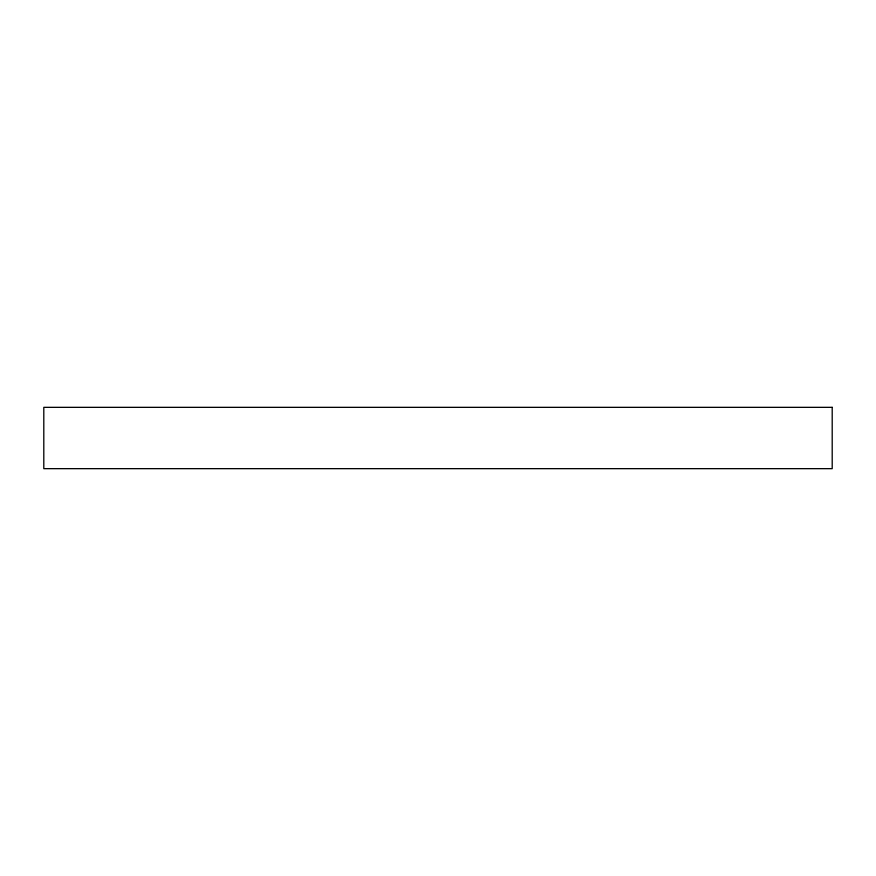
<?xml version="1.0" encoding="UTF-8"?>
<svg xmlns="http://www.w3.org/2000/svg" width="876" height="876" viewBox="0 0 876 876"><rect width="100%" height="100%" fill="white"/><g stroke="black" fill="none" stroke-linecap="round" stroke-linejoin="round"><path stroke-width="1.31" d="M832.2 407.34L43.8 407.34L43.8 468.66L832.2 468.66L832.2 407.34"/></g></svg>
